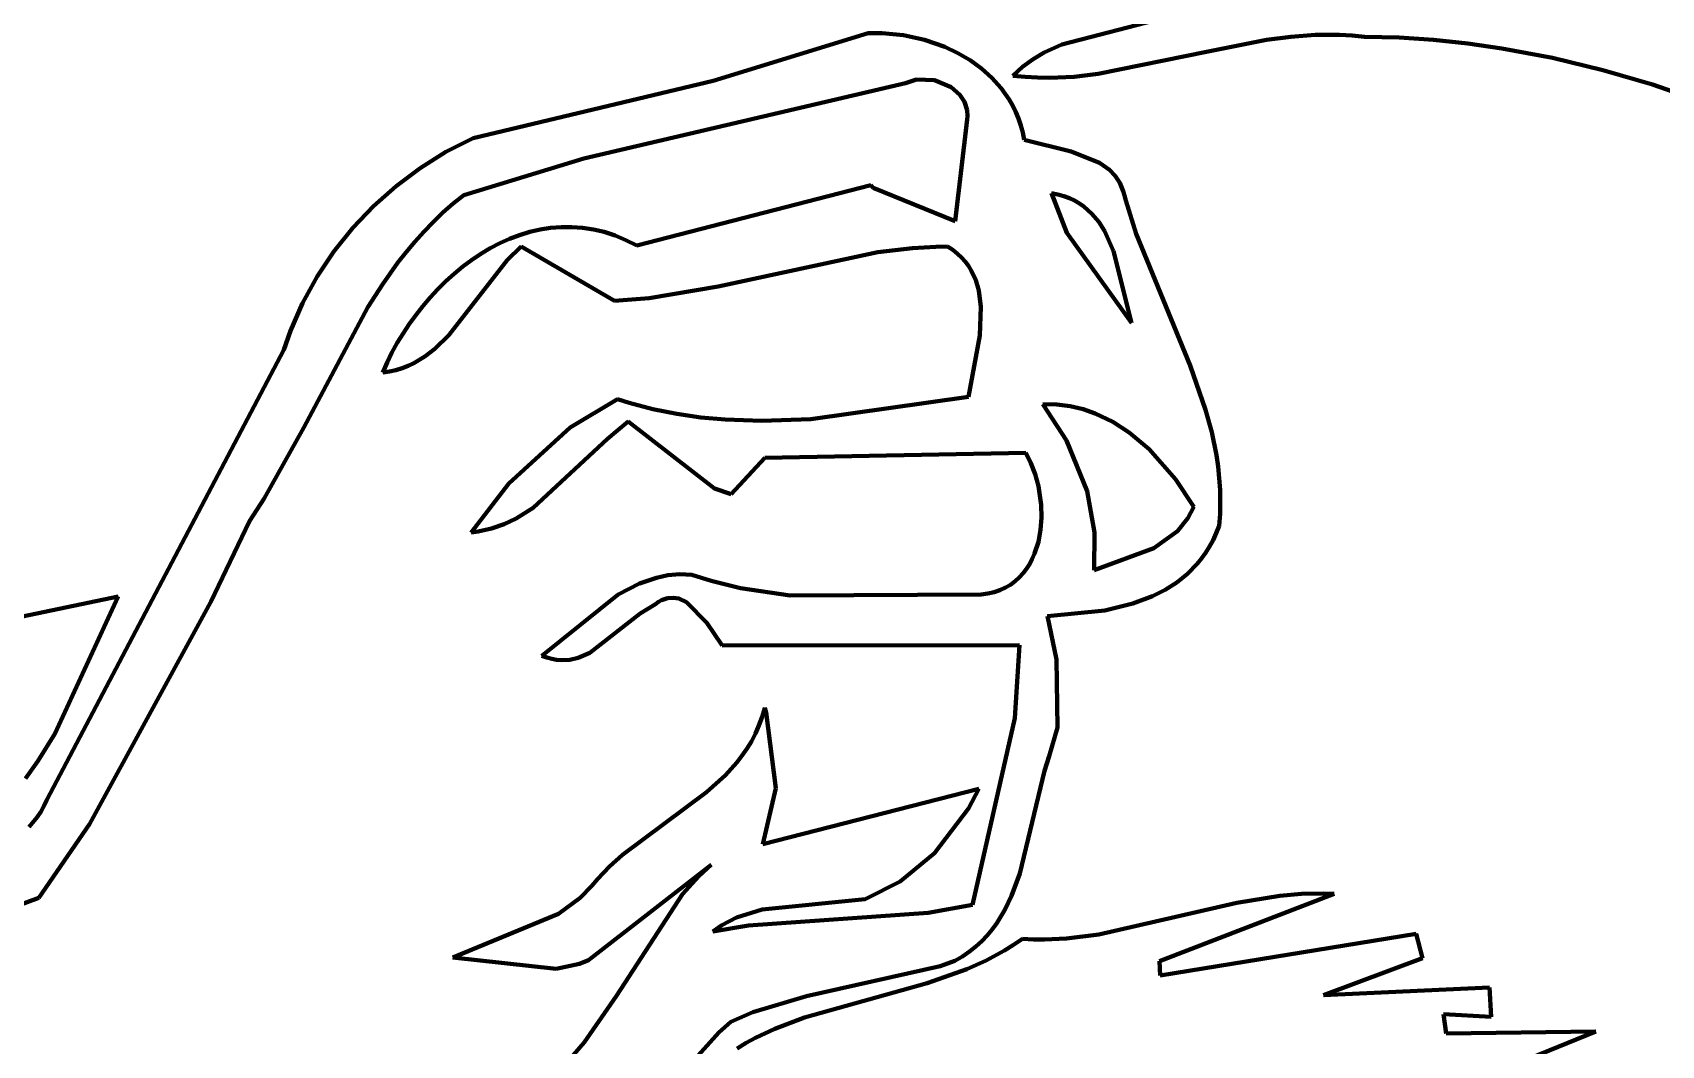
# Model space of a CAD drawing. Header units: millimetres. Extents: x 0 to 8.3, y 0 to 11.7.
# Drawn here: x 1.993 to 3.173, y 8.499 to 9.232 of the extents above; entities that cross this region are included whole.
import ezdxf

# ---------------------------------------------------------------- set-up
doc = ezdxf.new("R2010")
doc.units = ezdxf.units.MM
doc.layers.add('color#000000ff', color=7, linetype='CONTINUOUS', lineweight=100)
doc.layers.add('color#ffffffff', color=7, linetype='CONTINUOUS', lineweight=100)

msp = doc.modelspace()

# ---------------------------------------------------------------- linework, layer by layer
at = {"layer": 'color#000000ff'}
for p, q in [((2.7387, 9.2233), (2.8133, 9.2426)), ((2.4863, 9.1971), (2.5985, 9.2316)), ((2.5985, 9.2316), (2.6087, 9.2316)), ((2.6087, 9.2316), (2.6241, 9.2301)), ((2.6241, 9.2301), (2.6393, 9.2267)), ((2.6393, 9.2267), (2.654, 9.2216)), ((2.7258, 9.2176), (2.7387, 9.2233)), ((2.8869, 9.2267), (2.8433, 9.218)), ((2.9044, 9.229), (2.8869, 9.2267)), ((2.9221, 9.2303), (2.9044, 9.229)), ((2.9309, 9.2305), (2.9221, 9.2303)), ((2.9398, 9.2304), (2.9309, 9.2305)), ((2.9488, 9.2299), (2.9398, 9.2304)), ((2.9577, 9.229), (2.9488, 9.2299)), ((2.9828, 9.2284), (2.9577, 9.229)), ((3.0077, 9.2267), (2.9828, 9.2284)), ((3.0325, 9.2241), (3.0077, 9.2267)), ((3.0572, 9.2206), (3.0325, 9.2241)), ((2.654, 9.2216), (2.6633, 9.2172)), ((2.6633, 9.2172), (2.6722, 9.212)), ((2.6722, 9.212), (2.6804, 9.206)), ((2.7102, 9.2073), (2.7178, 9.2129)), ((2.7178, 9.2129), (2.7258, 9.2176)), ((2.8433, 9.218), (2.765, 9.2021)), ((3.0939, 9.2137), (3.0572, 9.2206)), ((3.1303, 9.2049), (3.0939, 9.2137)), ((2.6804, 9.206), (2.688, 9.1993)), ((2.688, 9.1993), (2.6947, 9.1918)), ((2.7032, 9.2007), (2.7102, 9.2073)), ((2.7121, 9.1999), (2.7032, 9.2007)), ((2.721, 9.1994), (2.7121, 9.1999)), ((2.7298, 9.1993), (2.721, 9.1994)), ((2.7475, 9.2001), (2.7298, 9.1993)), ((2.765, 9.2021), (2.7475, 9.2001)), ((3.1663, 9.1944), (3.1303, 9.2049)), ((2.3124, 9.1556), (2.4863, 9.1971)), ((2.6254, 9.1954), (2.3927, 9.1408)), ((2.6334, 9.198), (2.6254, 9.1954)), ((2.6464, 9.1975), (2.6334, 9.198)), ((2.6585, 9.1925), (2.6464, 9.1975)), ((2.6649, 9.187), (2.6585, 9.1925)), ((2.6683, 9.1818), (2.6649, 9.187)), ((2.6947, 9.1918), (2.7006, 9.1835)), ((3.2136, 9.178), (3.1663, 9.1944)), ((2.6701, 9.1758), (2.6683, 9.1818)), ((2.6703, 9.1715), (2.6701, 9.1758)), ((2.7006, 9.1835), (2.7031, 9.1791)), ((2.7031, 9.1791), (2.7054, 9.1745)), ((2.6615, 9.0956), (2.6701, 9.1692)), ((2.6701, 9.1692), (2.6703, 9.1715)), ((2.7054, 9.1745), (2.7074, 9.1698)), ((2.7074, 9.1698), (2.7091, 9.1648)), ((2.7091, 9.1648), (2.7105, 9.1597)), ((2.2928, 9.1456), (2.3124, 9.1556)), ((2.7105, 9.1597), (2.7115, 9.1543)), ((2.7115, 9.1543), (2.7454, 9.1459)), ((2.2742, 9.134), (2.2928, 9.1456)), ((2.3927, 9.1408), (2.3057, 9.1144)), ((2.7454, 9.1459), (2.7659, 9.1378)), ((2.2567, 9.1209), (2.2742, 9.134)), ((2.7659, 9.1378), (2.7731, 9.1326)), ((2.7731, 9.1326), (2.7772, 9.1283)), ((2.7772, 9.1283), (2.7806, 9.1232)), ((2.2404, 9.1064), (2.2567, 9.1209)), ((2.431, 9.0778), (2.6003, 9.1215)), ((2.6003, 9.1215), (2.602, 9.1197)), ((2.602, 9.1197), (2.6615, 9.0956)), ((2.7806, 9.1232), (2.7832, 9.1173)), ((2.7832, 9.1173), (2.7841, 9.1141)), ((2.2254, 9.0906), (2.2404, 9.1064)), ((2.298, 9.1082), (2.2906, 9.1017)), ((2.3057, 9.1144), (2.298, 9.1082)), ((2.7312, 9.1159), (2.7422, 9.0871)), ((2.7358, 9.1149), (2.7312, 9.1159)), ((2.7401, 9.1137), (2.7358, 9.1149)), ((2.7442, 9.1121), (2.7401, 9.1137)), ((2.7479, 9.1104), (2.7442, 9.1121)), ((2.7514, 9.1083), (2.7479, 9.1104)), ((2.7547, 9.1061), (2.7514, 9.1083)), ((2.7605, 9.1009), (2.7547, 9.1061)), ((2.7841, 9.1141), (2.7849, 9.1105)), ((2.7849, 9.1105), (2.7925, 9.0863)), ((2.2835, 9.0949), (2.2767, 9.0879)), ((2.2906, 9.1017), (2.2835, 9.0949)), ((2.7654, 9.095), (2.7605, 9.1009)), ((2.7696, 9.0885), (2.7654, 9.095)), ((2.2117, 9.0736), (2.2254, 9.0906)), ((2.2702, 9.0806), (2.264, 9.0732)), ((2.2767, 9.0879), (2.2702, 9.0806)), ((2.3317, 9.0795), (2.3388, 9.0827)), ((2.3388, 9.0827), (2.3461, 9.0855)), ((2.3461, 9.0855), (2.3534, 9.0877)), ((2.3534, 9.0877), (2.3609, 9.0895)), ((2.3609, 9.0895), (2.3685, 9.0907)), ((2.3685, 9.0907), (2.3761, 9.0913)), ((2.3761, 9.0913), (2.3839, 9.0913)), ((2.3839, 9.0913), (2.3917, 9.0908)), ((2.3917, 9.0908), (2.3995, 9.0896)), ((2.3995, 9.0896), (2.4074, 9.0877)), ((2.4074, 9.0877), (2.4152, 9.0851)), ((2.4152, 9.0851), (2.4231, 9.0818)), ((2.4231, 9.0818), (2.431, 9.0778)), ((2.7422, 9.0871), (2.7891, 9.0219)), ((2.7761, 9.0738), (2.7696, 9.0885)), ((2.7925, 9.0863), (2.8316, 8.9911)), ((2.1996, 9.0554), (2.2117, 9.0736)), ((2.264, 9.0732), (2.258, 9.0655)), ((2.3113, 9.0674), (2.318, 9.0718)), ((2.318, 9.0718), (2.3248, 9.0759)), ((2.3248, 9.0759), (2.3317, 9.0795)), ((2.3472, 9.0772), (2.3372, 9.0673)), ((2.4147, 9.0379), (2.3472, 9.0772)), ((2.6055, 9.0731), (2.4899, 9.0483)), ((2.6306, 9.0761), (2.6055, 9.0731)), ((2.6475, 9.077), (2.6306, 9.0761)), ((2.656, 9.0771), (2.6475, 9.077)), ((2.6598, 9.0747), (2.656, 9.0771)), ((2.6631, 9.072), (2.6598, 9.0747)), ((2.6661, 9.0692), (2.6631, 9.072)), ((2.6688, 9.0663), (2.6661, 9.0692)), ((2.7891, 9.0219), (2.7761, 9.0738)), ((2.258, 9.0655), (2.2468, 9.0497)), ((2.2926, 9.052), (2.2987, 9.0574)), ((2.3372, 9.0673), (2.2948, 9.0131)), ((2.2987, 9.0574), (2.3049, 9.0626)), ((2.3049, 9.0626), (2.3113, 9.0674)), ((2.6711, 9.0631), (2.6688, 9.0663)), ((2.6731, 9.0598), (2.6711, 9.0631)), ((2.6763, 9.0529), (2.6731, 9.0598)), ((2.189, 9.0362), (2.1996, 9.0554)), ((2.2468, 9.0497), (2.2363, 9.0332)), ((2.2813, 9.0403), (2.2868, 9.0463)), ((2.2868, 9.0463), (2.2926, 9.052)), ((2.4899, 9.0483), (2.44, 9.0399)), ((2.6785, 9.0454), (2.6763, 9.0529)), ((2.68, 9.0336), (2.6785, 9.0454)), ((2.1802, 9.0161), (2.189, 9.0362)), ((2.2709, 9.0276), (2.276, 9.0341)), ((2.276, 9.0341), (2.2813, 9.0403)), ((2.44, 9.0399), (2.4147, 9.0379)), ((2.6792, 9.0128), (2.68, 9.0336)), ((2.2363, 9.0332), (2.1899, 8.9461)), ((2.2662, 9.021), (2.2709, 9.0276)), ((2.1753, 9.0023), (2.1802, 9.0161)), ((2.2575, 9.0074), (2.2617, 9.0143)), ((2.2617, 9.0143), (2.2662, 9.021)), ((2.2948, 9.0131), (2.2847, 9.0032)), ((2.6712, 8.9684), (2.6792, 9.0128)), ((2.0038, 8.6766), (2.1753, 9.0023)), ((2.2501, 8.9933), (2.2537, 9.0004)), ((2.2537, 9.0004), (2.2575, 9.0074)), ((2.2847, 9.0032), (2.2774, 8.9975)), ((2.247, 8.9861), (2.2501, 8.9933)), ((2.2519, 8.9868), (2.247, 8.9861)), ((2.2566, 8.9878), (2.2519, 8.9868)), ((2.2611, 8.9892), (2.2566, 8.9878)), ((2.2654, 8.9908), (2.2611, 8.9892)), ((2.2695, 8.9928), (2.2654, 8.9908)), ((2.2774, 8.9975), (2.2695, 8.9928)), ((2.8316, 8.9911), (2.8428, 8.959)), ((2.3827, 8.9463), (2.4169, 8.9666)), ((2.4169, 8.9666), (2.4254, 8.964)), ((2.4254, 8.964), (2.4426, 8.9595)), ((2.557, 8.9522), (2.6712, 8.9684)), ((2.725, 8.9631), (2.742, 8.9367)), ((2.735, 8.9628), (2.725, 8.9631)), ((2.7447, 8.9616), (2.735, 8.9628)), ((2.4426, 8.9595), (2.4599, 8.956)), ((2.4599, 8.956), (2.4774, 8.9535)), ((2.4774, 8.9535), (2.495, 8.9519)), ((2.495, 8.9519), (2.5215, 8.951)), ((2.5215, 8.951), (2.557, 8.9522)), ((2.754, 8.9594), (2.7447, 8.9616)), ((2.7629, 8.9563), (2.754, 8.9594)), ((2.7756, 8.9503), (2.7629, 8.9563)), ((2.8428, 8.959), (2.8472, 8.9427)), ((2.1899, 8.9461), (2.1612, 8.8947)), ((2.3384, 8.9057), (2.3827, 8.9463)), ((2.4247, 8.9505), (2.4098, 8.938)), ((2.4871, 8.902), (2.4247, 8.9505)), ((2.7874, 8.9426), (2.7756, 8.9503)), ((2.802, 8.9304), (2.7874, 8.9426)), ((2.8472, 8.9427), (2.8506, 8.9262)), ((2.4098, 8.938), (2.3558, 8.888)), ((2.7125, 8.9278), (2.5237, 8.9242)), ((2.7163, 8.9204), (2.7125, 8.9278)), ((2.742, 8.9367), (2.7569, 8.9002)), ((2.821, 8.9087), (2.802, 8.9304)), ((2.5237, 8.9242), (2.4992, 8.8979)), ((2.7194, 8.9123), (2.7163, 8.9204)), ((2.8506, 8.9262), (2.8518, 8.9179)), ((2.8518, 8.9179), (2.8527, 8.9095)), ((2.311, 8.8701), (2.3384, 8.9057)), ((2.7218, 8.9037), (2.7194, 8.9123)), ((2.7237, 8.8902), (2.7218, 8.9037)), ((2.8343, 8.8887), (2.821, 8.9087)), ((2.8527, 8.9095), (2.8532, 8.901)), ((2.1612, 8.8947), (2.1505, 8.8784)), ((2.4992, 8.8979), (2.4871, 8.902)), ((2.7569, 8.9002), (2.7623, 8.8701)), ((2.8532, 8.901), (2.8534, 8.8924)), ((2.8534, 8.8924), (2.8532, 8.8837)), ((2.3436, 8.8804), (2.335, 8.8762)), ((2.3558, 8.888), (2.3436, 8.8804)), ((2.7233, 8.8721), (2.724, 8.8811)), ((2.724, 8.8811), (2.7237, 8.8902)), ((2.8223, 8.8712), (2.8299, 8.8805)), ((2.8299, 8.8805), (2.8343, 8.8887)), ((2.8532, 8.8837), (2.8525, 8.875)), ((2.1505, 8.8784), (2.1225, 8.82)), ((2.3161, 8.8708), (2.311, 8.8701)), ((2.3258, 8.873), (2.3161, 8.8708)), ((2.335, 8.8762), (2.3258, 8.873)), ((2.7217, 8.8634), (2.7233, 8.8721)), ((2.7623, 8.8701), (2.7621, 8.843)), ((2.8052, 8.8589), (2.8223, 8.8712)), ((2.8505, 8.8697), (2.8482, 8.8647)), ((2.8525, 8.875), (2.8505, 8.8697)), ((2.719, 8.8551), (2.7217, 8.8634)), ((2.7621, 8.843), (2.8052, 8.8589)), ((2.8457, 8.86), (2.8429, 8.8556)), ((2.8482, 8.8647), (2.8457, 8.86)), ((2.7132, 8.844), (2.7154, 8.8475)), ((2.7154, 8.8475), (2.7173, 8.8512)), ((2.7173, 8.8512), (2.719, 8.8551)), ((2.8367, 8.8474), (2.8296, 8.8403)), ((2.8399, 8.8514), (2.8367, 8.8474)), ((2.8429, 8.8556), (2.8399, 8.8514)), ((2.4175, 8.8252), (2.4329, 8.8333)), ((2.4329, 8.8333), (2.4451, 8.8374)), ((2.4451, 8.8374), (2.4534, 8.8392)), ((2.4534, 8.8392), (2.4621, 8.8399)), ((2.4621, 8.8399), (2.4709, 8.8396)), ((2.4709, 8.8396), (2.4849, 8.8352)), ((2.4849, 8.8352), (2.506, 8.83)), ((2.7015, 8.8324), (2.7048, 8.8349)), ((2.7048, 8.8349), (2.7079, 8.8377)), ((2.7079, 8.8377), (2.7107, 8.8407)), ((2.7107, 8.8407), (2.7132, 8.844)), ((2.8219, 8.8341), (2.8134, 8.8287)), ((2.8296, 8.8403), (2.8219, 8.8341)), ((1.9564, 8.8031), (2.0554, 8.8239)), ((2.0554, 8.8239), (2.0096, 8.7245)), ((2.3623, 8.7809), (2.4175, 8.8252)), ((2.4489, 8.8212), (2.4467, 8.8199)), ((2.4532, 8.8227), (2.4489, 8.8212)), ((2.4573, 8.823), (2.4532, 8.8227)), ((2.4613, 8.8224), (2.4573, 8.823)), ((2.4669, 8.8198), (2.4613, 8.8224)), ((2.506, 8.83), (2.5419, 8.8245)), ((2.5419, 8.8245), (2.6803, 8.8253)), ((2.6803, 8.8253), (2.6851, 8.826)), ((2.6851, 8.826), (2.6897, 8.827)), ((2.6897, 8.827), (2.6939, 8.8285)), ((2.6939, 8.8285), (2.6979, 8.8303)), ((2.6979, 8.8303), (2.7015, 8.8324)), ((2.8044, 8.8241), (2.7901, 8.8187)), ((2.8134, 8.8287), (2.8044, 8.8241)), ((2.1225, 8.82), (2.0348, 8.659)), ((2.4334, 8.8115), (2.3969, 8.783)), ((2.4444, 8.8184), (2.4334, 8.8115)), ((2.4467, 8.8199), (2.4444, 8.8184)), ((2.4816, 8.8048), (2.4669, 8.8198)), ((2.7699, 8.8137), (2.7284, 8.8097)), ((2.7284, 8.8097), (2.7348, 8.7783)), ((2.7901, 8.8187), (2.7699, 8.8137)), ((2.4927, 8.7885), (2.4816, 8.8048)), ((2.708, 8.7887), (2.4927, 8.7885)), ((2.7046, 8.7359), (2.708, 8.7887)), ((2.3659, 8.7796), (2.3623, 8.7809)), ((2.3694, 8.7787), (2.3659, 8.7796)), ((2.3728, 8.7781), (2.3694, 8.7787)), ((2.3761, 8.7778), (2.3728, 8.7781)), ((2.3824, 8.7781), (2.3761, 8.7778)), ((2.3884, 8.7794), (2.3824, 8.7781)), ((2.3969, 8.783), (2.3884, 8.7794)), ((2.7348, 8.7783), (2.7356, 8.7291)), ((2.5217, 8.7367), (2.5237, 8.7433)), ((2.5237, 8.7433), (2.5247, 8.7399)), ((2.5247, 8.7399), (2.5315, 8.6852)), ((2.5168, 8.7246), (2.5194, 8.7305)), ((2.5194, 8.7305), (2.5217, 8.7367)), ((2.674, 8.6006), (2.7046, 8.7359)), ((2.7356, 8.7291), (2.7296, 8.7083)), ((2.0096, 8.7245), (1.9973, 8.7046)), ((2.5106, 8.7137), (2.5139, 8.719)), ((2.5139, 8.719), (2.5168, 8.7246)), ((1.9973, 8.7046), (1.9884, 8.692)), ((2.4951, 8.6946), (2.5033, 8.7037)), ((2.5033, 8.7037), (2.5071, 8.7086)), ((2.5071, 8.7086), (2.5106, 8.7137)), ((2.7296, 8.7083), (2.7262, 8.6976)), ((2.4814, 8.6822), (2.4951, 8.6946)), ((2.7262, 8.6976), (2.7082, 8.6234)), ((2.4206, 8.6369), (2.4814, 8.6822)), ((2.5315, 8.6852), (2.5222, 8.6445)), ((2.5222, 8.6445), (2.6786, 8.6846)), ((2.6786, 8.6846), (2.6712, 8.6703)), ((1.9968, 8.6642), (1.9994, 8.668)), ((1.9994, 8.668), (2.0017, 8.6722)), ((2.0017, 8.6722), (2.0038, 8.6766)), ((2.6712, 8.6703), (2.6466, 8.6381)), ((1.991, 8.6572), (1.9968, 8.6642)), ((2.0348, 8.659), (1.9979, 8.6057)), ((2.4112, 8.6284), (2.4206, 8.6369)), ((2.6466, 8.6381), (2.6217, 8.6176)), ((2.4848, 8.6296), (2.3959, 8.5606)), ((2.4025, 8.6193), (2.4112, 8.6284)), ((2.464, 8.6085), (2.4759, 8.6215)), ((2.4759, 8.6215), (2.4848, 8.6296)), ((2.7082, 8.6234), (2.7023, 8.6072)), ((2.39, 8.6057), (2.3984, 8.6144)), ((2.3984, 8.6144), (2.4025, 8.6193)), ((2.6217, 8.6176), (2.5964, 8.6048)), ((2.9121, 8.6087), (2.928, 8.609)), ((2.928, 8.609), (2.9359, 8.6087)), ((1.9979, 8.6057), (1.9224, 8.5777)), ((2.3742, 8.5941), (2.39, 8.6057)), ((2.4162, 8.5349), (2.464, 8.6085)), ((2.5216, 8.5974), (2.5031, 8.5915)), ((2.5964, 8.6048), (2.5216, 8.5974)), ((2.6418, 8.5948), (2.674, 8.6006)), ((2.7023, 8.6072), (2.6974, 8.597)), ((2.7655, 8.5793), (2.8654, 8.6022)), ((2.9359, 8.6087), (2.8093, 8.56)), ((2.8654, 8.6022), (2.8965, 8.6073)), ((2.8965, 8.6073), (2.9121, 8.6087)), ((2.2978, 8.5626), (2.3742, 8.5941)), ((2.4926, 8.586), (2.4859, 8.5813)), ((2.4859, 8.5813), (2.5117, 8.5858)), ((2.5031, 8.5915), (2.4926, 8.586)), ((2.5117, 8.5858), (2.6418, 8.5948)), ((2.6916, 8.5874), (2.6883, 8.5829)), ((2.6974, 8.597), (2.6916, 8.5874)), ((2.6807, 8.5744), (2.6764, 8.5705)), ((2.6846, 8.5785), (2.6807, 8.5744)), ((2.6883, 8.5829), (2.6846, 8.5785)), ((2.7038, 8.5717), (2.7102, 8.576)), ((2.7102, 8.576), (2.7182, 8.5757)), ((2.7182, 8.5757), (2.7262, 8.5756)), ((2.7262, 8.5756), (2.742, 8.5764)), ((2.742, 8.5764), (2.7655, 8.5793)), ((2.8098, 8.5496), (2.9953, 8.5796)), ((2.9953, 8.5796), (2.9997, 8.562)), ((2.3726, 8.5543), (2.2978, 8.5626)), ((2.6668, 8.5633), (2.6613, 8.5602)), ((2.6718, 8.5668), (2.6668, 8.5633)), ((2.6764, 8.5705), (2.6718, 8.5668)), ((2.6838, 8.5604), (2.6972, 8.5676)), ((2.6972, 8.5676), (2.7038, 8.5717)), ((2.9997, 8.562), (2.9282, 8.5353)), ((2.3894, 8.558), (2.3726, 8.5543)), ((2.3959, 8.5606), (2.3894, 8.558)), ((2.6505, 8.5562), (2.5539, 8.5346)), ((2.6412, 8.544), (2.6699, 8.5541)), ((2.6613, 8.5602), (2.6505, 8.5562)), ((2.6699, 8.5541), (2.6838, 8.5604)), ((2.8093, 8.56), (2.8098, 8.5496)), ((2.5524, 8.5191), (2.6412, 8.544)), ((2.9282, 8.5353), (3.0484, 8.5409)), ((3.0484, 8.5409), (3.0495, 8.5195)), ((2.3929, 8.501), (2.4162, 8.5349)), ((2.5539, 8.5346), (2.515, 8.5231)), ((2.499, 8.516), (2.4904, 8.5082)), ((2.515, 8.5231), (2.499, 8.516)), ((2.5309, 8.5109), (2.5524, 8.5191)), ((3.0495, 8.5195), (3.0149, 8.5215)), ((3.0149, 8.5215), (3.0169, 8.5076)), ((2.4904, 8.5082), (2.471, 8.4868)), ((2.5102, 8.5007), (2.517, 8.5043)), ((2.517, 8.5043), (2.5309, 8.5109)), ((3.0169, 8.5076), (3.1253, 8.5091)), ((3.1253, 8.5091), (3.0293, 8.4698)), ((2.3852, 8.492), (2.3929, 8.501)), ((2.5035, 8.4967), (2.5102, 8.5007))]:
    msp.add_line(p, q, dxfattribs=at)
at = {"layer": 'color#ffffffff'}
for p, q in [((2.8133, 9.2426), (2.7387, 9.2233)), ((2.5985, 9.2316), (2.4863, 9.1971)), ((2.6087, 9.2316), (2.5985, 9.2316)), ((2.6241, 9.2301), (2.6087, 9.2316)), ((2.6393, 9.2267), (2.6241, 9.2301)), ((2.654, 9.2216), (2.6393, 9.2267)), ((2.7387, 9.2233), (2.7258, 9.2176)), ((2.8433, 9.218), (2.8869, 9.2267)), ((2.8869, 9.2267), (2.9044, 9.229)), ((2.9044, 9.229), (2.9221, 9.2303)), ((2.9221, 9.2303), (2.9309, 9.2305)), ((2.9309, 9.2305), (2.9398, 9.2304)), ((2.9398, 9.2304), (2.9488, 9.2299)), ((2.9488, 9.2299), (2.9577, 9.229)), ((2.9577, 9.229), (2.9828, 9.2284)), ((2.9828, 9.2284), (3.0077, 9.2267)), ((3.0077, 9.2267), (3.0325, 9.2241)), ((3.0325, 9.2241), (3.0572, 9.2206)), ((2.6633, 9.2172), (2.654, 9.2216)), ((2.6722, 9.212), (2.6633, 9.2172)), ((2.6804, 9.206), (2.6722, 9.212)), ((2.7178, 9.2129), (2.7102, 9.2073)), ((2.7258, 9.2176), (2.7178, 9.2129)), ((2.765, 9.2021), (2.8433, 9.218)), ((3.0572, 9.2206), (3.0939, 9.2137)), ((3.0939, 9.2137), (3.1303, 9.2049)), ((2.688, 9.1993), (2.6804, 9.206)), ((2.6947, 9.1918), (2.688, 9.1993)), ((2.7102, 9.2073), (2.7032, 9.2007)), ((2.7032, 9.2007), (2.7121, 9.1999)), ((2.7121, 9.1999), (2.721, 9.1994)), ((2.721, 9.1994), (2.7298, 9.1993)), ((2.7298, 9.1993), (2.7475, 9.2001)), ((2.7475, 9.2001), (2.765, 9.2021)), ((3.1303, 9.2049), (3.1663, 9.1944)), ((2.4863, 9.1971), (2.3124, 9.1556)), ((2.3927, 9.1408), (2.6254, 9.1954)), ((2.6254, 9.1954), (2.6334, 9.198)), ((2.6334, 9.198), (2.6464, 9.1975)), ((2.6464, 9.1975), (2.6585, 9.1925)), ((2.6585, 9.1925), (2.6649, 9.187)), ((2.6649, 9.187), (2.6683, 9.1818)), ((2.7006, 9.1835), (2.6947, 9.1918)), ((3.1663, 9.1944), (3.2136, 9.178)), ((2.6683, 9.1818), (2.6701, 9.1758)), ((2.6701, 9.1758), (2.6703, 9.1715)), ((2.7031, 9.1791), (2.7006, 9.1835)), ((2.7054, 9.1745), (2.7031, 9.1791)), ((2.6701, 9.1692), (2.6615, 9.0956)), ((2.6703, 9.1715), (2.6701, 9.1692)), ((2.7074, 9.1698), (2.7054, 9.1745)), ((2.7091, 9.1648), (2.7074, 9.1698)), ((2.7105, 9.1597), (2.7091, 9.1648)), ((2.3124, 9.1556), (2.2928, 9.1456)), ((2.7115, 9.1543), (2.7105, 9.1597)), ((2.7454, 9.1459), (2.7115, 9.1543)), ((2.2928, 9.1456), (2.2742, 9.134)), ((2.3057, 9.1144), (2.3927, 9.1408)), ((2.7659, 9.1378), (2.7454, 9.1459)), ((2.2742, 9.134), (2.2567, 9.1209)), ((2.7731, 9.1326), (2.7659, 9.1378)), ((2.7772, 9.1283), (2.7731, 9.1326)), ((2.7806, 9.1232), (2.7772, 9.1283)), ((2.2567, 9.1209), (2.2404, 9.1064)), ((2.6003, 9.1215), (2.431, 9.0778)), ((2.602, 9.1197), (2.6003, 9.1215)), ((2.6615, 9.0956), (2.602, 9.1197)), ((2.7832, 9.1173), (2.7806, 9.1232)), ((2.7841, 9.1141), (2.7832, 9.1173)), ((2.2404, 9.1064), (2.2254, 9.0906)), ((2.2906, 9.1017), (2.298, 9.1082)), ((2.298, 9.1082), (2.3057, 9.1144)), ((2.7312, 9.1159), (2.7358, 9.1149)), ((2.7422, 9.0871), (2.7312, 9.1159)), ((2.7358, 9.1149), (2.7401, 9.1137)), ((2.7401, 9.1137), (2.7442, 9.1121)), ((2.7442, 9.1121), (2.7479, 9.1104)), ((2.7479, 9.1104), (2.7514, 9.1083)), ((2.7514, 9.1083), (2.7547, 9.1061)), ((2.7547, 9.1061), (2.7605, 9.1009)), ((2.7849, 9.1105), (2.7841, 9.1141)), ((2.7925, 9.0863), (2.7849, 9.1105)), ((2.2767, 9.0879), (2.2835, 9.0949)), ((2.2835, 9.0949), (2.2906, 9.1017)), ((2.7605, 9.1009), (2.7654, 9.095)), ((2.7654, 9.095), (2.7696, 9.0885)), ((2.2254, 9.0906), (2.2117, 9.0736)), ((2.264, 9.0732), (2.2702, 9.0806)), ((2.2702, 9.0806), (2.2767, 9.0879)), ((2.3388, 9.0827), (2.3317, 9.0795)), ((2.3461, 9.0855), (2.3388, 9.0827)), ((2.3534, 9.0877), (2.3461, 9.0855)), ((2.3609, 9.0895), (2.3534, 9.0877)), ((2.3685, 9.0907), (2.3609, 9.0895)), ((2.3761, 9.0913), (2.3685, 9.0907)), ((2.3839, 9.0913), (2.3761, 9.0913)), ((2.3917, 9.0908), (2.3839, 9.0913)), ((2.3995, 9.0896), (2.3917, 9.0908)), ((2.4074, 9.0877), (2.3995, 9.0896)), ((2.4152, 9.0851), (2.4074, 9.0877)), ((2.4231, 9.0818), (2.4152, 9.0851)), ((2.431, 9.0778), (2.4231, 9.0818)), ((2.7891, 9.0219), (2.7422, 9.0871)), ((2.7696, 9.0885), (2.7761, 9.0738)), ((2.8316, 8.9911), (2.7925, 9.0863)), ((2.2117, 9.0736), (2.1996, 9.0554)), ((2.258, 9.0655), (2.264, 9.0732)), ((2.318, 9.0718), (2.3113, 9.0674)), ((2.3248, 9.0759), (2.318, 9.0718)), ((2.3317, 9.0795), (2.3248, 9.0759)), ((2.3372, 9.0673), (2.3472, 9.0772)), ((2.3472, 9.0772), (2.4147, 9.0379)), ((2.4899, 9.0483), (2.6055, 9.0731)), ((2.6055, 9.0731), (2.6306, 9.0761)), ((2.6306, 9.0761), (2.6475, 9.077)), ((2.6475, 9.077), (2.656, 9.0771)), ((2.656, 9.0771), (2.6598, 9.0747)), ((2.6598, 9.0747), (2.6631, 9.072)), ((2.6631, 9.072), (2.6661, 9.0692)), ((2.6661, 9.0692), (2.6688, 9.0663)), ((2.7761, 9.0738), (2.7891, 9.0219)), ((2.2468, 9.0497), (2.258, 9.0655)), ((2.2987, 9.0574), (2.2926, 9.052)), ((2.2948, 9.0131), (2.3372, 9.0673)), ((2.3049, 9.0626), (2.2987, 9.0574)), ((2.3113, 9.0674), (2.3049, 9.0626)), ((2.6688, 9.0663), (2.6711, 9.0631)), ((2.6711, 9.0631), (2.6731, 9.0598)), ((2.6731, 9.0598), (2.6763, 9.0529)), ((2.1996, 9.0554), (2.189, 9.0362)), ((2.2363, 9.0332), (2.2468, 9.0497)), ((2.2868, 9.0463), (2.2813, 9.0403)), ((2.2926, 9.052), (2.2868, 9.0463)), ((2.44, 9.0399), (2.4899, 9.0483)), ((2.6763, 9.0529), (2.6785, 9.0454)), ((2.6785, 9.0454), (2.68, 9.0336)), ((2.189, 9.0362), (2.1802, 9.0161)), ((2.276, 9.0341), (2.2709, 9.0276)), ((2.2813, 9.0403), (2.276, 9.0341)), ((2.4147, 9.0379), (2.44, 9.0399)), ((2.68, 9.0336), (2.6792, 9.0128)), ((2.1899, 8.9461), (2.2363, 9.0332)), ((2.2709, 9.0276), (2.2662, 9.021)), ((2.1802, 9.0161), (2.1753, 9.0023)), ((2.2617, 9.0143), (2.2575, 9.0074)), ((2.2662, 9.021), (2.2617, 9.0143)), ((2.2847, 9.0032), (2.2948, 9.0131)), ((2.6792, 9.0128), (2.6712, 8.9684)), ((2.1753, 9.0023), (2.0038, 8.6766)), ((2.2537, 9.0004), (2.2501, 8.9933)), ((2.2575, 9.0074), (2.2537, 9.0004)), ((2.2774, 8.9975), (2.2847, 9.0032)), ((2.2501, 8.9933), (2.247, 8.9861)), ((2.247, 8.9861), (2.2519, 8.9868)), ((2.2519, 8.9868), (2.2566, 8.9878)), ((2.2566, 8.9878), (2.2611, 8.9892)), ((2.2611, 8.9892), (2.2654, 8.9908)), ((2.2654, 8.9908), (2.2695, 8.9928)), ((2.2695, 8.9928), (2.2774, 8.9975)), ((2.8428, 8.959), (2.8316, 8.9911)), ((2.4169, 8.9666), (2.3827, 8.9463)), ((2.4254, 8.964), (2.4169, 8.9666)), ((2.4426, 8.9595), (2.4254, 8.964)), ((2.6712, 8.9684), (2.557, 8.9522)), ((2.725, 8.9631), (2.735, 8.9628)), ((2.742, 8.9367), (2.725, 8.9631)), ((2.735, 8.9628), (2.7447, 8.9616)), ((2.4599, 8.956), (2.4426, 8.9595)), ((2.4774, 8.9535), (2.4599, 8.956)), ((2.495, 8.9519), (2.4774, 8.9535)), ((2.5215, 8.951), (2.495, 8.9519)), ((2.557, 8.9522), (2.5215, 8.951)), ((2.7447, 8.9616), (2.754, 8.9594)), ((2.754, 8.9594), (2.7629, 8.9563)), ((2.7629, 8.9563), (2.7756, 8.9503)), ((2.8472, 8.9427), (2.8428, 8.959)), ((2.1612, 8.8947), (2.1899, 8.9461)), ((2.3827, 8.9463), (2.3384, 8.9057)), ((2.4098, 8.938), (2.4247, 8.9505)), ((2.4247, 8.9505), (2.4871, 8.902)), ((2.7756, 8.9503), (2.7874, 8.9426)), ((2.7874, 8.9426), (2.802, 8.9304)), ((2.8506, 8.9262), (2.8472, 8.9427)), ((2.3558, 8.888), (2.4098, 8.938)), ((2.5237, 8.9242), (2.7125, 8.9278)), ((2.7125, 8.9278), (2.7163, 8.9204)), ((2.7569, 8.9002), (2.742, 8.9367)), ((2.802, 8.9304), (2.821, 8.9087)), ((2.4992, 8.8979), (2.5237, 8.9242)), ((2.7163, 8.9204), (2.7194, 8.9123)), ((2.8518, 8.9179), (2.8506, 8.9262)), ((2.8527, 8.9095), (2.8518, 8.9179)), ((2.3384, 8.9057), (2.311, 8.8701)), ((2.7194, 8.9123), (2.7218, 8.9037)), ((2.7218, 8.9037), (2.7237, 8.8902)), ((2.821, 8.9087), (2.8343, 8.8887)), ((2.8532, 8.901), (2.8527, 8.9095)), ((2.1505, 8.8784), (2.1612, 8.8947)), ((2.4871, 8.902), (2.4992, 8.8979)), ((2.7623, 8.8701), (2.7569, 8.9002)), ((2.8534, 8.8924), (2.8532, 8.901)), ((2.8532, 8.8837), (2.8534, 8.8924)), ((2.335, 8.8762), (2.3436, 8.8804)), ((2.3436, 8.8804), (2.3558, 8.888)), ((2.724, 8.8811), (2.7233, 8.8721)), ((2.7237, 8.8902), (2.724, 8.8811)), ((2.8299, 8.8805), (2.8223, 8.8712)), ((2.8343, 8.8887), (2.8299, 8.8805)), ((2.8525, 8.875), (2.8532, 8.8837)), ((2.1225, 8.82), (2.1505, 8.8784)), ((2.311, 8.8701), (2.3161, 8.8708)), ((2.3161, 8.8708), (2.3258, 8.873)), ((2.3258, 8.873), (2.335, 8.8762)), ((2.7233, 8.8721), (2.7217, 8.8634)), ((2.7621, 8.843), (2.7623, 8.8701)), ((2.8223, 8.8712), (2.8052, 8.8589)), ((2.8482, 8.8647), (2.8505, 8.8697)), ((2.8505, 8.8697), (2.8525, 8.875)), ((2.7217, 8.8634), (2.719, 8.8551)), ((2.8052, 8.8589), (2.7621, 8.843)), ((2.8429, 8.8556), (2.8457, 8.86)), ((2.8457, 8.86), (2.8482, 8.8647)), ((2.7154, 8.8475), (2.7132, 8.844)), ((2.7173, 8.8512), (2.7154, 8.8475)), ((2.719, 8.8551), (2.7173, 8.8512)), ((2.8296, 8.8403), (2.8367, 8.8474)), ((2.8367, 8.8474), (2.8399, 8.8514)), ((2.8399, 8.8514), (2.8429, 8.8556)), ((2.4329, 8.8333), (2.4175, 8.8252)), ((2.4451, 8.8374), (2.4329, 8.8333)), ((2.4534, 8.8392), (2.4451, 8.8374)), ((2.4621, 8.8399), (2.4534, 8.8392)), ((2.4709, 8.8396), (2.4621, 8.8399)), ((2.4849, 8.8352), (2.4709, 8.8396)), ((2.506, 8.83), (2.4849, 8.8352)), ((2.7048, 8.8349), (2.7015, 8.8324)), ((2.7079, 8.8377), (2.7048, 8.8349)), ((2.7107, 8.8407), (2.7079, 8.8377)), ((2.7132, 8.844), (2.7107, 8.8407)), ((2.8134, 8.8287), (2.8219, 8.8341)), ((2.8219, 8.8341), (2.8296, 8.8403)), ((2.0554, 8.8239), (1.9564, 8.8031)), ((2.0096, 8.7245), (2.0554, 8.8239)), ((2.4175, 8.8252), (2.3623, 8.7809)), ((2.4467, 8.8199), (2.4489, 8.8212)), ((2.4489, 8.8212), (2.4532, 8.8227)), ((2.4532, 8.8227), (2.4573, 8.823)), ((2.4573, 8.823), (2.4613, 8.8224)), ((2.4613, 8.8224), (2.4669, 8.8198)), ((2.5419, 8.8245), (2.506, 8.83)), ((2.6803, 8.8253), (2.5419, 8.8245)), ((2.6851, 8.826), (2.6803, 8.8253)), ((2.6897, 8.827), (2.6851, 8.826)), ((2.6939, 8.8285), (2.6897, 8.827)), ((2.6979, 8.8303), (2.6939, 8.8285)), ((2.7015, 8.8324), (2.6979, 8.8303)), ((2.7901, 8.8187), (2.8044, 8.8241)), ((2.8044, 8.8241), (2.8134, 8.8287)), ((2.0348, 8.659), (2.1225, 8.82)), ((2.3969, 8.783), (2.4334, 8.8115)), ((2.4334, 8.8115), (2.4444, 8.8184)), ((2.4444, 8.8184), (2.4467, 8.8199)), ((2.4669, 8.8198), (2.4816, 8.8048)), ((2.7284, 8.8097), (2.7699, 8.8137)), ((2.7348, 8.7783), (2.7284, 8.8097)), ((2.7699, 8.8137), (2.7901, 8.8187)), ((2.4816, 8.8048), (2.4927, 8.7885)), ((2.4927, 8.7885), (2.708, 8.7887)), ((2.708, 8.7887), (2.7046, 8.7359)), ((2.3623, 8.7809), (2.3659, 8.7796)), ((2.3659, 8.7796), (2.3694, 8.7787)), ((2.3694, 8.7787), (2.3728, 8.7781)), ((2.3728, 8.7781), (2.3761, 8.7778)), ((2.3761, 8.7778), (2.3824, 8.7781)), ((2.3824, 8.7781), (2.3884, 8.7794)), ((2.3884, 8.7794), (2.3969, 8.783)), ((2.7356, 8.7291), (2.7348, 8.7783)), ((2.5237, 8.7433), (2.5217, 8.7367)), ((2.5247, 8.7399), (2.5237, 8.7433)), ((2.5315, 8.6852), (2.5247, 8.7399)), ((2.5194, 8.7305), (2.5168, 8.7246)), ((2.5217, 8.7367), (2.5194, 8.7305)), ((2.7046, 8.7359), (2.674, 8.6006)), ((2.7296, 8.7083), (2.7356, 8.7291)), ((1.9973, 8.7046), (2.0096, 8.7245)), ((2.5139, 8.719), (2.5106, 8.7137)), ((2.5168, 8.7246), (2.5139, 8.719)), ((1.9884, 8.692), (1.9973, 8.7046)), ((2.5033, 8.7037), (2.4951, 8.6946)), ((2.5071, 8.7086), (2.5033, 8.7037)), ((2.5106, 8.7137), (2.5071, 8.7086)), ((2.7262, 8.6976), (2.7296, 8.7083)), ((2.4951, 8.6946), (2.4814, 8.6822)), ((2.7082, 8.6234), (2.7262, 8.6976)), ((2.4814, 8.6822), (2.4206, 8.6369)), ((2.5222, 8.6445), (2.5315, 8.6852)), ((2.6786, 8.6846), (2.5222, 8.6445)), ((2.6712, 8.6703), (2.6786, 8.6846)), ((1.9994, 8.668), (1.9968, 8.6642)), ((2.0017, 8.6722), (1.9994, 8.668)), ((2.0038, 8.6766), (2.0017, 8.6722)), ((2.6466, 8.6381), (2.6712, 8.6703)), ((1.9968, 8.6642), (1.991, 8.6572)), ((1.9979, 8.6057), (2.0348, 8.659)), ((2.4206, 8.6369), (2.4112, 8.6284)), ((2.6217, 8.6176), (2.6466, 8.6381)), ((2.3959, 8.5606), (2.4848, 8.6296)), ((2.4112, 8.6284), (2.4025, 8.6193)), ((2.4759, 8.6215), (2.464, 8.6085)), ((2.4848, 8.6296), (2.4759, 8.6215)), ((2.7023, 8.6072), (2.7082, 8.6234)), ((2.3984, 8.6144), (2.39, 8.6057)), ((2.4025, 8.6193), (2.3984, 8.6144)), ((2.5964, 8.6048), (2.6217, 8.6176)), ((2.928, 8.609), (2.9121, 8.6087)), ((2.9359, 8.6087), (2.928, 8.609)), ((1.9224, 8.5777), (1.9979, 8.6057)), ((2.39, 8.6057), (2.3742, 8.5941)), ((2.464, 8.6085), (2.4162, 8.5349)), ((2.5031, 8.5915), (2.5216, 8.5974)), ((2.5216, 8.5974), (2.5964, 8.6048)), ((2.674, 8.6006), (2.6418, 8.5948)), ((2.6974, 8.597), (2.7023, 8.6072)), ((2.8654, 8.6022), (2.7655, 8.5793)), ((2.8093, 8.56), (2.9359, 8.6087)), ((2.8965, 8.6073), (2.8654, 8.6022)), ((2.9121, 8.6087), (2.8965, 8.6073)), ((2.3742, 8.5941), (2.2978, 8.5626)), ((2.4859, 8.5813), (2.4926, 8.586)), ((2.5117, 8.5858), (2.4859, 8.5813)), ((2.4926, 8.586), (2.5031, 8.5915)), ((2.6418, 8.5948), (2.5117, 8.5858)), ((2.6883, 8.5829), (2.6916, 8.5874)), ((2.6916, 8.5874), (2.6974, 8.597)), ((2.6764, 8.5705), (2.6807, 8.5744)), ((2.6807, 8.5744), (2.6846, 8.5785)), ((2.6846, 8.5785), (2.6883, 8.5829)), ((2.7102, 8.576), (2.7038, 8.5717)), ((2.7182, 8.5757), (2.7102, 8.576)), ((2.7262, 8.5756), (2.7182, 8.5757)), ((2.742, 8.5764), (2.7262, 8.5756)), ((2.7655, 8.5793), (2.742, 8.5764)), ((2.9953, 8.5796), (2.8098, 8.5496)), ((2.9997, 8.562), (2.9953, 8.5796)), ((2.2978, 8.5626), (2.3726, 8.5543)), ((2.6613, 8.5602), (2.6668, 8.5633)), ((2.6668, 8.5633), (2.6718, 8.5668)), ((2.6718, 8.5668), (2.6764, 8.5705)), ((2.6972, 8.5676), (2.6838, 8.5604)), ((2.7038, 8.5717), (2.6972, 8.5676)), ((2.9282, 8.5353), (2.9997, 8.562)), ((2.3726, 8.5543), (2.3894, 8.558)), ((2.3894, 8.558), (2.3959, 8.5606)), ((2.5539, 8.5346), (2.6505, 8.5562)), ((2.6699, 8.5541), (2.6412, 8.544)), ((2.6505, 8.5562), (2.6613, 8.5602)), ((2.6838, 8.5604), (2.6699, 8.5541)), ((2.8098, 8.5496), (2.8093, 8.56)), ((2.6412, 8.544), (2.5524, 8.5191)), ((3.0484, 8.5409), (2.9282, 8.5353)), ((3.0495, 8.5195), (3.0484, 8.5409)), ((2.4162, 8.5349), (2.3929, 8.501)), ((2.515, 8.5231), (2.5539, 8.5346)), ((2.4904, 8.5082), (2.499, 8.516)), ((2.499, 8.516), (2.515, 8.5231)), ((2.5524, 8.5191), (2.5309, 8.5109)), ((3.0169, 8.5076), (3.0149, 8.5215)), ((3.0149, 8.5215), (3.0495, 8.5195)), ((2.471, 8.4868), (2.4904, 8.5082)), ((2.517, 8.5043), (2.5102, 8.5007)), ((2.5309, 8.5109), (2.517, 8.5043)), ((3.1253, 8.5091), (3.0169, 8.5076)), ((3.0293, 8.4698), (3.1253, 8.5091)), ((2.3929, 8.501), (2.3852, 8.492)), ((2.5102, 8.5007), (2.5035, 8.4967))]:
    msp.add_line(p, q, dxfattribs=at)

doc.saveas('drawing.dxf')
